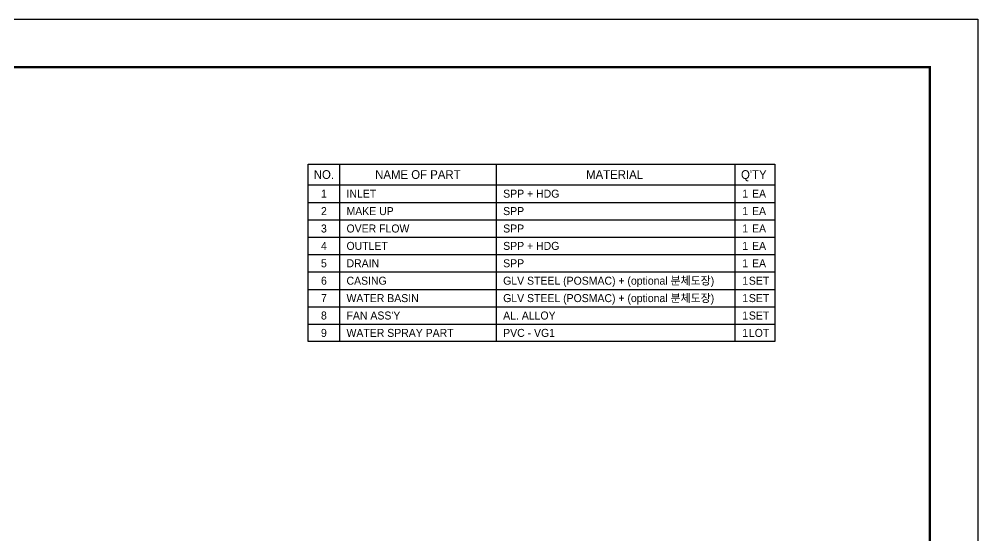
# Model space of a CAD drawing. Header units: millimetres. Extents: x 153650 to 191610, y -20795 to 0.
# Drawn here: x 177642 to 191610, y -7529 to 0 of the extents above; entities that cross this region are included whole.
import ezdxf
from ezdxf.enums import TextEntityAlignment as Align

# ---------------------------------------------------------------- set-up
doc = ezdxf.new("R2010")
doc.units = ezdxf.units.MM
doc.header["$LTSCALE"] = 30
doc.header["$MEASUREMENT"] = 0
doc.layers.get('DEFPOINTS').update_dxf_attribs({"color": 143, "linetype": 'CONTINUOUS'})
for name, color, linetype in [('냉각탑_box', 1, 'CONTINUOUS'), ('냉각탑_form', 1, 'CONTINUOUS'), ('냉각탑_text', 3, 'CONTINUOUS')]:
    doc.layers.add(name, color=color, linetype=linetype)
doc.styles.add('돋움', font='')
doc.styles.get('돋움').set_extended_font_data('Dotum')

# ---------------------------------------------------------------- blocks, each defined once
blk = doc.blocks.new('냉각탑form')
at = {"layer": 'DEFPOINTS'}
blk.add_lwpolyline([(0, 297.07), (420.1, 297.07), (420.1, 0), (0, 0)], close=True, dxfattribs=at)
at = {"layer": '냉각탑_form', "const_width": 0.5}
blk.add_lwpolyline([(10, 287.07), (10, 10), (410.1, 10), (410.1, 287.07)], close=True, dxfattribs=at)

msp = doc.modelspace()

# ---------------------------------------------------------------- linework, layer by layer
at = {"layer": '냉각탑_box'}
for p, q in [((182310.1, -2111.9), (182310.1, -4698.8)), ((184592.7, -2111.9), (184592.7, -4698.8)), ((188072, -2111.9), (188072, -4698.8)), ((181853.6, -2416.2), (188650.7, -2416.2)), ((181853.6, -2669.8), (188650.7, -2669.8)), ((181853.6, -2923.5), (188650.7, -2923.5)), ((181853.6, -3177.1), (188650.7, -3177.1)), ((181853.6, -3430.7), (188650.7, -3430.7)), ((181853.6, -3684.3), (188650.7, -3684.3)), ((181853.6, -3938), (188650.7, -3938)), ((181853.6, -4191.6), (188650.7, -4191.6)), ((181853.6, -4445.2), (188650.7, -4445.2))]:
    msp.add_line(p, q, dxfattribs=at)
msp.add_lwpolyline([(181853.6, -4698.8), (181853.6, -2111.9), (188650.7, -2111.9), (188650.7, -4698.8)], close=True, dxfattribs=at)

# ---------------------------------------------------------------- block references
at = {"layer": '냉각탑_form', "xscale": 70, "yscale": 70, "zscale": 70}
msp.add_blockref('냉각탑form', (162203.1, -20795.1), dxfattribs=at)

# ---------------------------------------------------------------- texts
at = {"layer": '냉각탑_text', "style": '돋움'}
for s, height, p in [('NO.', 126.81, (182081.8, -2264)), ('NAME OF PART', 126.812, (183451.4, -2264)), ('MATERIAL', 126.81, (186317.4, -2264)), ("Q'TY", 126.81, (188346.3, -2264)), ('1', 116.7, (182081.8, -2543)), ('1', 116.7, (188219.5, -2543)), ('EA', 116.67, (188422.4, -2543)), ('2', 116.7, (182081.8, -2796.7)), ('1', 116.7, (188219.5, -2796.7)), ('EA', 116.67, (188422.4, -2796.7)), ('3', 116.7, (182081.8, -3050.3)), ('1', 116.7, (188219.5, -3050.3)), ('EA', 116.67, (188422.4, -3050.3)), ('4', 116.7, (182081.8, -3303.9)), ('1', 116.7, (188219.5, -3303.9)), ('EA', 116.67, (188422.4, -3303.9)), ('5', 116.7, (182081.8, -3557.5)), ('1', 116.7, (188219.5, -3557.5)), ('EA', 116.67, (188422.4, -3557.5)), ('6', 116.7, (182081.8, -3811.2)), ('1', 116.7, (188219.5, -3811.2)), ('SET', 116.67, (188422.4, -3811.2)), ('7', 116.7, (182081.8, -4064.8)), ('1', 116.7, (188219.5, -4064.8)), ('SET', 116.67, (188422.4, -4064.8)), ('8', 116.7, (182081.8, -4318.4)), ('1', 116.7, (188219.5, -4318.4)), ('SET', 116.67, (188422.4, -4318.4)), ('9', 116.7, (182081.8, -4572)), ('1', 116.7, (188219.5, -4572)), ('LOT', 116.67, (188422.4, -4572))]:
    msp.add_text(s, height=height, dxfattribs=at).set_placement(p, align=Align.MIDDLE_CENTER)
for s, height, p in [('INLET ', 116.67, (182411.6, -2543)), ('SPP + HDG', 116.67, (184694.2, -2543)), ('MAKE UP', 116.67, (182411.6, -2796.7)), ('SPP', 116.67, (184694.2, -2796.7)), ('OVER FLOW', 116.67, (182411.6, -3050.3)), ('SPP', 116.67, (184694.2, -3050.3)), ('OUTLET ', 116.67, (182411.6, -3303.9)), ('SPP + HDG', 116.67, (184694.2, -3303.9)), ('DRAIN', 116.67, (182411.6, -3557.5)), ('SPP', 116.67, (184694.2, -3557.5)), ('CASING', 116.67, (182411.6, -3811.2)), ('GLV STEEL (POSMAC) + (optional 분체도장)', 116.667, (184694.2, -3811.2)), ('WATER BASIN', 116.667, (182411.6, -4064.8)), ('GLV STEEL (POSMAC) + (optional 분체도장)', 116.667, (184694.2, -4064.8)), ("FAN ASS'Y", 116.67, (182411.6, -4318.4)), ('AL. ALLOY', 116.67, (184694.2, -4318.4)), ('WATER SPRAY PART', 116.667, (182411.6, -4572)), ('PVC - VG1', 116.67, (184694.2, -4572))]:
    msp.add_text(s, height=height, dxfattribs=at).set_placement(p, align=Align.MIDDLE_LEFT)

doc.saveas('drawing.dxf')
